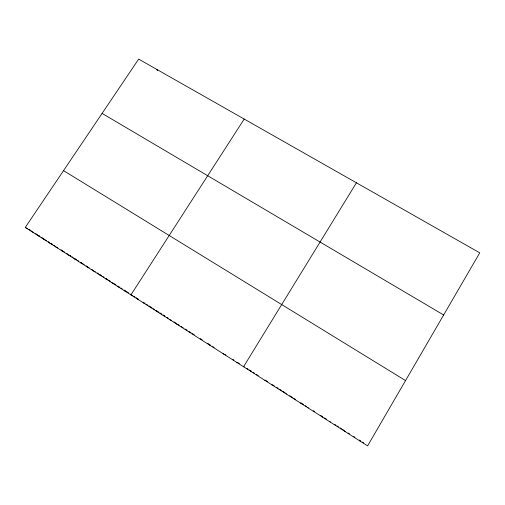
<?xml version="1.0" encoding="UTF-8"?>
<svg xmlns="http://www.w3.org/2000/svg" width="505" height="505" viewBox="0 0 505 505"><rect width="100%" height="100%" fill="white"/><g stroke="black" fill="none" stroke-linecap="round" stroke-linejoin="round"><path stroke-width="0.76" d="M293.594 398.672L293.67 398.23M286.36 394.058L286.524 393.673M356.429 182.797L243.549 366.744L244.25 366.699M244.205 119.054L130.928 294.882L132.291 295.438M25.25 227.458L138.667 59.11L479.75 252.841L367.596 445.89L25.25 227.458L27.832 228.74M279.151 389.462L279.41 389.134M271.974 384.879L272.321 384.608M264.822 380.315L265.264 380.107M257.702 375.777L258.232 375.619M250.613 371.251L251.225 371.15L249.325 369.938M236.719 362.388L237.508 362.401M223.141 353.721L225.918 355.009M209.663 345.123L210.781 345.351M189.64 332.347L190.997 332.732M176.422 323.913L177.432 324.235M169.85 319.716L171.441 320.258M163.298 315.537L164.971 316.13L163.033 314.893M156.777 311.377L158.519 312.014M150.275 307.229L152.1 307.917M143.805 303.101L145.068 303.593M137.354 298.985L138.667 299.509M124.527 290.798L125.934 291.385M118.145 286.733L119.792 287.427M111.794 282.674L113.492 283.406M105.463 278.634L107.799 279.656M99.157 274.613L101.562 275.68L100.318 274.884M92.87 270.604L95.35 271.715M86.607 266.608L89.158 267.77M80.371 262.625L82.334 263.534M74.159 258.661L76.173 259.602M67.967 254.709L70.725 256.01L69.501 255.227M61.793 250.777L64.621 252.115M55.651 246.85L57.961 247.961M49.522 242.943L52.488 244.376L51.276 243.606M43.424 239.054L46.454 240.525M37.345 235.172L39.819 236.384M31.285 231.309L33.816 232.552M102.079 113.41L443.655 314.968M63.529 170.633L405.534 380.581M29.138 229.478L31.127 230.747M35.647 233.632L37.439 234.774M38.639 235.538L39.838 236.302M41.644 237.457L44.648 239.37M48.259 241.68L49.471 242.45M53.7 245.146L54.906 245.916M60.972 249.786L62.797 250.953M66.452 253.283L67.67 254.059M71.95 256.786L73.174 257.569M75.011 258.743L76.236 259.519M77.461 260.302L78.692 261.091M80.535 262.265L81.76 263.048M82.99 263.831L84.228 264.62M86.077 265.8L87.308 266.589M91.632 269.348L92.876 270.137M97.212 272.908L98.456 273.697M102.812 276.475L104.055 277.27M105.93 278.463L107.174 279.259M108.423 280.054L110.305 281.253M114.054 283.652L115.942 284.852M117.829 286.057L119.085 286.859M120.966 288.058L122.229 288.866M124.123 290.072L125.385 290.874M126.641 291.682L128.541 292.894M130.441 294.099L131.704 294.907M133.61 296.119L134.879 296.934M136.148 297.742L138.054 298.96M143.149 302.211L144.424 303.019M146.336 304.244L147.618 305.058M148.899 305.878L151.456 307.507M153.381 308.738L154.669 309.559M155.95 310.373L157.882 311.604M159.814 312.835L161.745 314.072M166.909 317.367L168.203 318.194M174.036 321.912L175.986 323.156M177.937 324.399L179.237 325.233M181.194 326.476L183.151 327.726M185.108 328.976L187.071 330.226M189.034 331.482L190.341 332.315M192.31 333.571L194.28 334.828M200.207 338.602L202.183 339.865M207.467 343.242L210.118 344.928M212.769 346.619L214.101 347.472M232.616 359.282L233.84 360.059M238.12 362.792L239.345 363.575M246.787 368.322L248.056 369.13M253.138 372.374L254.413 373.182M256.319 374.401L257.594 375.215M265.901 380.517L267.827 381.742M272.965 385.018L274.253 385.845M276.835 387.486L278.122 388.307M280.054 389.544L281.348 390.371M282.642 391.192L285.23 392.846M289.775 395.743L292.37 397.397M294.32 398.647L295.627 399.474M303.461 404.473L300.841 402.807L300.86 403.312M305.424 405.73L306.737 406.563M313.302 410.754L314.621 411.594M320.555 415.381L322.537 416.644L322.834 417.332M324.526 417.913L326.514 419.175M334.701 424.402L335.92 425.185M338.369 426.744L337.144 425.961L337.63 426.769M340.206 427.912L341.43 428.695M342.655 429.477L343.88 430.254M348.179 433L349.409 433.782M353.721 436.535L354.952 437.324M360.513 440.871L359.276 440.076L360.059 441.08M362.375 442.058L363.613 442.847M344.492 430.645L345.073 431.522M329.822 421.29L330.213 422.041M156.828 69.425L157.484 70.769M308.044 407.396L308.151 407.964"/></g></svg>
